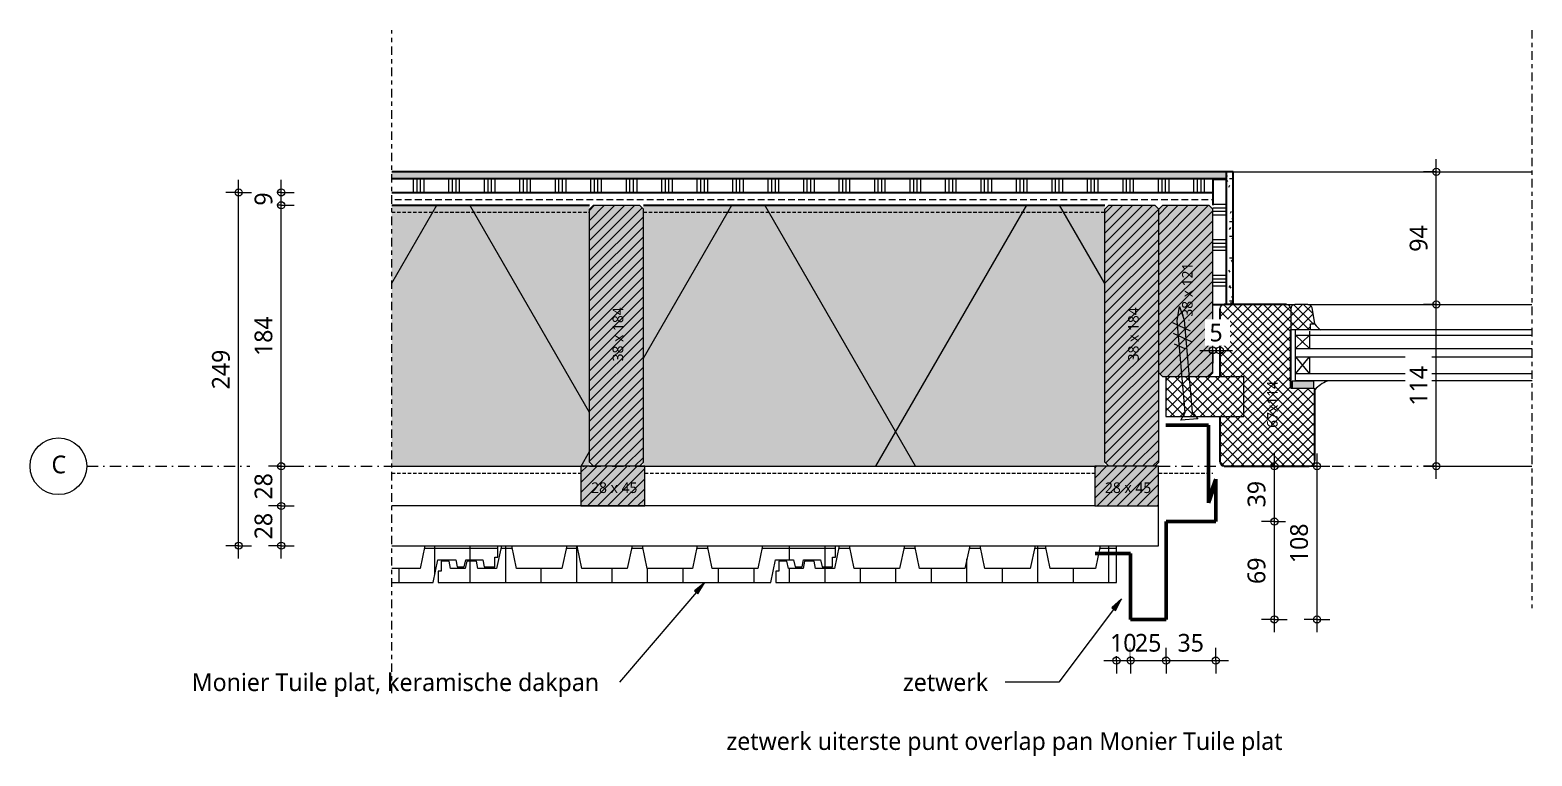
# Model space of a CAD drawing. Header units: millimetres. Extents: x 2927 to 18500, y -7154 to 6447.
# Drawn here: x 3915 to 4973, y -46 to 465 of the extents above; entities that cross this region are included whole.
import ezdxf

# ---------------------------------------------------------------- set-up
doc = ezdxf.new("R2010")
doc.units = ezdxf.units.MM
for name, pattern in [('MV_center', [15, 6, -3, 3, -3]), ('MV_hidden', [3.75, 2.5, -1.25]), ('MV_stramien', [16, 8, -4, 0, -4])]:
    doc.linetypes.add(name, pattern=pattern)
for name, color, linetype, lineweight in [('A-ANNO-DIMS', 211, 'Continuous', 13), ('A-ANNO-DIMS-5', 211, 'Continuous', 13), ('A-ANNO-NOTE', 131, 'Continuous', 18), ('A-DETL', 90, 'Continuous', 13), ('A-DETL-GENF', 92, 'Continuous', 18), ('A-DETL-MEDM', 33, 'Continuous', 18), ('G-ANNO-TEXT', 231, 'Continuous', 13)]:
    doc.layers.add(name, color=color, linetype=linetype, lineweight=lineweight)
doc.styles.add('Segoe UI', font='segoeui.ttf', dxfattribs={"height": 7.5})
doc.styles.add('Segoe UI_3', font='segoeui.ttf', dxfattribs={"height": 12.5})
doc.dimstyles.new('2_5_mm_controle', dxfattribs={"dimscale": 304.8, "dimtxt": 13.092049, "dimasz": 0.016404, "dimexe": 0.029528, "dimexo": 0.0625, "dimgap": 0.008202, "dimtad": 1, "dimdec": 0, "dimzin": 0, "dimdsep": 46, "dimtxsty": 'Segoe UI_3', "dimblk1": 'DOTBLANK', "dimblk2": 'DOTBLANK', "dimsah": 1, "dimcen": 0.09, "dimdle": 0.029528, "dimazin": 0, "dimtfac": 1, "dimtdec": 4, "dimtix": 1, "dimtmove": 0, "dimatfit": 3, "dimfxl": 0.029528, "dimfxlon": 1, "dimtvp": 1, "dimtfill": 1, "dimtolj": 1, "dimtzin": 0, "dimarcsym": 2})
doc.dimstyles.new('2_5_mm_zonder_komma', dxfattribs={"dimscale": 304.8, "dimtxt": 13.092049, "dimasz": 0.016404, "dimexe": 0.029528, "dimexo": 0.0625, "dimgap": 0.008202, "dimtad": 1, "dimdec": 0, "dimdsep": 46, "dimtxsty": 'Segoe UI_3', "dimblk1": 'DOTBLANK', "dimblk2": 'DOTBLANK', "dimsah": 1, "dimcen": 0.09, "dimdle": 0.029528, "dimazin": 0, "dimtfac": 1, "dimtdec": 4, "dimtix": 1, "dimtmove": 0, "dimatfit": 3, "dimfxl": 0.029528, "dimfxlon": 1, "dimtvp": 1, "dimtfill": 1, "dimtolj": 1, "dimtzin": 0, "dimarcsym": 2})
pattern_1 = [(0, (0, 0), (20.32, 5.08), [1.676, -13.564, 1.676, -13.564, -81.28]), (0, (0, 0), (20.32, 5.08), [-30.48, 1.676, -28.804, 1.676, -13.564, -35.56]), (0, (0, 0), (20.32, 5.08), [-76.2, 1.676, -8.484, 1.676, -23.724]), (120, (7.62, 2.54), (-14.559409, 15.057636), [1.676, -13.564, 1.676, -13.564, -81.28]), (120, (7.62, 2.54), (-14.559409, 15.057636), [-30.48, 1.676, -28.804, 1.676, -13.564, -35.56]), (120, (7.62, 2.54), (-14.559409, 15.057636), [-76.2, 1.676, -8.484, 1.676, -23.724]), (240, (10.16, 12.7), (-5.760591, -20.137636), [1.676, -13.564, 1.676, -13.564, -81.28]), (240, (10.16, 12.7), (-5.760591, -20.137636), [-30.48, 1.676, -28.804, 1.676, -13.564, -35.56]), (240, (10.16, 12.7), (-5.760591, -20.137636), [-76.2, 1.676, -8.484, 1.676, -23.724])]
pattern_2 = [(0, (0, 0), (0, 25), []), (90, (0, 0), (-25, 1e-15), [])]
pattern_3 = [(45, (0, 0), (-3.535534, 3.535534), []), (135, (0, 0), (-3.535534, -3.535534), [])]

# ---------------------------------------------------------------- blocks, each defined once
blk = doc.blocks.new('42 isolatie - Type 1-3769608-Details Domera')
at = {"layer": 'A-DETL-GENF'}
h = blk.add_hatch(color=256, dxfattribs=at)
h.paths.add_polyline_path([(573.2, 0.8), (580.3, 0.8), (580.3, 184.8), (255.1, 184.8), (255.1, 0.8), (560.2, 0.8)])
h.paths.add_polyline_path([(217.1, 0.8), (217.1, 184.8), (77.8, 184.8), (77.8, 0.8), (211.1, 0.8)])
at = {"layer": 'A-DETL-GENF', "lineweight": 13}
h = blk.add_hatch(dxfattribs=at)
h.set_pattern_fill('FP_24', color=256, style=0, pattern_type=2)
h.set_pattern_definition([(60, (-2126.39, 181.76), (-155.885, 90), []), (120, (-2126.39, 181.76), (-155.885, -90), [])])
h.paths.add_polyline_path([(573.2, 0.8), (580.3, 0.8), (580.3, 184.8), (255.1, 184.8), (255.1, 0.8), (560.2, 0.8)])
h.paths.add_polyline_path([(217.1, 0.8), (217.1, 184.8), (77.8, 184.8), (77.8, 0.8), (211.1, 0.8)])
at = {"layer": 'A-DETL-GENF'}
for p, q in [((217.1, 184.8), (77.8, 184.8)), ((580.3, 184.8), (255.1, 184.8)), ((77.8, 0.8), (211.1, 0.8)), ((77.8, 0.8), (211.1, 0.8)), ((256.1, 0.8), (573.2, 0.8)), ((256.1, 0.8), (573.2, 0.8))]:
    blk.add_line(p, q, dxfattribs=at)
blk = doc.blocks.new('00 hout_rechthoekig_sls - SLS 38x184-V155-Details Domera')
at = {"layer": 'A-DETL-GENF'}
blk.add_hatch(color=256, dxfattribs=at).paths.add_polyline_path([(0, 2.8), (2.8, 0), (181.2, 0), (184, 2.8), (184, 35.2), (181.2, 38), (2.8, 38), (0, 35.2)])
at = {"layer": 'A-DETL-MEDM', "lineweight": 13}
h = blk.add_hatch(dxfattribs=at)
h.set_pattern_fill('FP_199', color=256, style=0, pattern_type=2)
h.set_pattern_definition([(315, (-157.794, 4346.953), (3.535534, 3.535534), [])])
h.paths.add_polyline_path([(0, 2.8), (2.8, 0), (181.2, 0), (184, 2.8), (184, 35.2), (181.2, 38), (2.8, 38), (0, 35.2)])
at = {"layer": 'A-DETL-MEDM'}
for p, q in [((0, 35.2), (2.8, 38)), ((0, 35.2), (2.8, 38)), ((2.8, 38), (181.2, 38)), ((181.2, 38), (184, 35.2)), ((181.2, 38), (184, 35.2)), ((184, 35.2), (184, 2.8)), ((2.8, 0), (0, 2.8)), ((2.8, 0), (0, 2.8)), ((2.8, 0), (181.2, 0)), ((184, 2.8), (181.2, 0)), ((181.2, 0), (184, 2.8))]:
    blk.add_line(p, q, dxfattribs=at)
blk = doc.blocks.new('00 hout_rechthoekig_sls - SLS 38x121-V156-Details Domera')
at = {"layer": 'A-DETL-GENF'}
blk.add_hatch(color=256, dxfattribs=at).paths.add_polyline_path([(0, 35.2), (0, 2.8), (2.8, 0), (118.2, 0), (121, 2.8), (121, 35.2), (118.2, 38), (2.8, 38)])
at = {"layer": 'A-DETL-MEDM', "lineweight": 13}
h = blk.add_hatch(dxfattribs=at)
h.set_pattern_fill('FP_200', color=256, style=0, pattern_type=2)
h.set_pattern_definition([(315, (-220.794, 4748.203), (3.535534, 3.535534), [])])
h.paths.add_polyline_path([(0, 35.2), (0, 2.8), (2.8, 0), (118.2, 0), (121, 2.8), (121, 35.2), (118.2, 38), (2.8, 38)])
at = {"layer": 'A-DETL-MEDM'}
for p, q in [((0, 35.2), (2.8, 38)), ((0, 35.2), (2.8, 38)), ((0, 33), (0, 35.2)), ((118.2, 38), (121, 35.2)), ((118.2, 38), (121, 35.2)), ((121, 35.2), (121, 2.8)), ((2.8, 0), (0, 2.8)), ((2.8, 0), (0, 2.8)), ((2.8, 0), (118.2, 0)), ((121, 2.8), (118.2, 0)), ((118.2, 0), (121, 2.8))]:
    blk.add_line(p, q, dxfattribs=at)
blk = doc.blocks.new('00 hout_rechthoekig_sls - Vuren Gewolmaniseerd 28x45-V157-Details Domera')
at = {"layer": 'A-DETL-GENF', "lineweight": 13}
blk.add_hatch(color=256, dxfattribs=at).paths.add_polyline_path([(45, 0), (45, 28), (0, 28), (0, 0)])
at = {"layer": 'A-DETL-MEDM', "lineweight": 13}
h = blk.add_hatch(dxfattribs=at)
h.set_pattern_fill('FP_201', color=256, style=0, pattern_type=2)
h.set_pattern_definition([(45, (-4302.953, -129.794), (-3.535534, 3.535534), [])])
h.paths.add_polyline_path([(45, 0), (45, 28), (0, 28), (0, 0)])
at = {"layer": 'A-DETL-MEDM'}
for p, q in [((45, 28), (0, 28)), ((0, 28), (0, 0)), ((45, 28), (0, 28)), ((45, 0), (45, 28)), ((45, 0), (45, 28)), ((45, 0), (45, 28)), ((0, 0), (45, 0))]:
    blk.add_line(p, q, dxfattribs=at)
blk = doc.blocks.new('NLRS_00_DI_maskeer - Type 1-4234599-Details Domera')
at = {"layer": 'A-DETL-GENF', "linetype": 'MV_center'}
blk.add_line((-100, 0), (367.5, 0), dxfattribs=at)
blk = doc.blocks.new('00 hout_rechthoekig_sls - SLS 38x184-V158-Details Domera')
at = {"layer": 'A-DETL-GENF'}
blk.add_hatch(color=256, dxfattribs=at).paths.add_polyline_path([(0, 35.2), (0, 2.8), (2.8, 0), (181.2, 0), (184, 2.8), (184, 35.2), (181.2, 38), (2.8, 38)])
at = {"layer": 'A-DETL-MEDM', "lineweight": 13}
h = blk.add_hatch(dxfattribs=at)
h.set_pattern_fill('FP_202', color=256, style=0, pattern_type=2)
h.set_pattern_definition([(315, (-157.794, 4710.203), (3.535534, 3.535534), [])])
h.paths.add_polyline_path([(0, 35.2), (0, 2.8), (2.8, 0), (181.2, 0), (184, 2.8), (184, 35.2), (181.2, 38), (2.8, 38)])
at = {"layer": 'A-DETL-MEDM'}
for p, q in [((0, 35.2), (2.8, 38)), ((0, 35.2), (2.8, 38)), ((2.8, 38), (181.2, 38)), ((181.2, 38), (184, 35.2)), ((181.2, 38), (184, 35.2)), ((184, 35.2), (184, 2.8)), ((2.8, 0), (0, 2.8)), ((2.8, 0), (0, 2.8)), ((2.8, 0), (181.2, 0)), ((184, 2.8), (181.2, 0)), ((181.2, 0), (184, 2.8))]:
    blk.add_line(p, q, dxfattribs=at)
blk = doc.blocks.new('00 hout_rechthoekig_sls - Vuren Gewolmaniseerd 28x45-V159-Details Domera')
at = {"layer": 'A-DETL-GENF', "lineweight": 13}
blk.add_hatch(color=256, dxfattribs=at).paths.add_polyline_path([(45, 0), (45, 28), (0, 28), (0, 0)])
at = {"layer": 'A-DETL-MEDM', "lineweight": 13}
h = blk.add_hatch(dxfattribs=at)
h.set_pattern_fill('FP_203', color=256, style=0, pattern_type=2)
h.set_pattern_definition([(45, (-4665.083, -129.794), (-3.535534, 3.535534), [])])
h.paths.add_polyline_path([(45, 0), (45, 28), (0, 28), (0, 0)])
at = {"layer": 'A-DETL-MEDM'}
for p, q in [((45, 28), (0, 28)), ((0, 28), (0, 0)), ((45, 28), (0, 28)), ((45, 0), (45, 28)), ((45, 0), (45, 28)), ((45, 0), (45, 28)), ((0, 0), (45, 0))]:
    blk.add_line(p, q, dxfattribs=at)
blk = doc.blocks.new('31 dubbel_glas1 - Type 1-V160-Details Domera')
at = {"layer": 'A-DETL-GENF', "lineweight": 13}
for p, q in [((0, 0), (0, 36.2)), ((0, 32.2), (166.8, 32.2)), ((0, 23), (10, 32.2)), ((0, 32.2), (10, 23)), ((10, 35), (10, 23)), ((10.8, 36.2), (166.8, 36.2)), ((0, 23), (166.8, 23)), ((0, 17), (166.8, 17)), ((0, 5), (10, 17)), ((0, 17), (10, 5)), ((10, 17), (10, 5)), ((166.8, 5), (0, 5)), ((166.8, 0), (0, 0))]:
    blk.add_line(p, q, dxfattribs=at)
blk = doc.blocks.new('NLRS_00_DI_maskeer - Type 1-4234598-Details Domera')
at = {"layer": 'A-DETL-GENF', "linetype": 'MV_center'}
blk.add_line((307.5, 0), (-100, 0), dxfattribs=at)
blk = doc.blocks.new('28 schroef - 5_0x80-4440999-Details Domera')
at = {"layer": 'A-DETL-GENF', "lineweight": 13}
h = blk.add_hatch(dxfattribs=at)
h.set_pattern_fill('FP_87', color=256, style=0, pattern_type=2)
h.set_pattern_definition([(240, (0, 0), (-11.2583, 6.5), [])])
h.paths.add_polyline_path([(50, -6), (70, -6), (70, 6), (50, 6), (50, -2.4)])
h = blk.add_hatch(dxfattribs=at)
h.set_pattern_fill('FP_88', color=256, style=0, pattern_type=2)
h.set_pattern_definition([(240, (7.5, 0), (-11.2583, 6.5), [])])
h.paths.add_polyline_path([(50, -6), (70, -6), (70, 6), (50, 6), (50, -2.4)])
for p, q in [((0, -6), (0, 6)), ((0, 6), (5, 2.5)), ((5, 2.5), (70, 2.5)), ((70, 2.5), (80, 0)), ((80, 0), (70, -2.5)), ((5, -2.5), (0, -6)), ((70, -2.5), (5, -2.5))]:
    blk.add_line(p, q, dxfattribs=at)
blk = doc.blocks.new('DIMBLOCK195-Details Domera')
at = {"layer": 'A-ANNO-DIMS-5'}
for p, q in [((4905.8, 271.8), (4896.8, 271.8)), ((4905.8, 148.8), (4905.8, 271.8)), ((4905.8, 271.8), (4914.8, 271.8)), ((4905.8, 157.8), (4896.8, 157.8)), ((4905.8, 157.8), (4914.8, 157.8))]:
    blk.add_line(p, q, dxfattribs=at)
for centre in [(4905.8, 271.8), (4905.8, 157.8)]:
    blk.add_circle(centre, 2.5, dxfattribs=at)
at = {"layer": 'A-ANNO-DIMS-5', "color": 0, "insert": (4887, 200.5), "char_height": 12.5, "width": 34.277, "attachment_point": 1, "rotation": 90, "line_spacing_factor": 1.142579, "style": 'Segoe UI_3', "bg_fill": 3, "box_fill_scale": 1.25, "bg_fill_color": 9, "bg_fill_true_color": 13158600, "bg_fill_transparency": 0}
blk.add_mtext('114', dxfattribs=at)
blk = doc.blocks.new('_DotBlank')
at = {"color": 0, "linetype": 'ByBlock', "lineweight": -2}
blk.add_line((-0.5, 0), (-1, 0), dxfattribs=at)
blk.add_circle((0, 0), 0.5, dxfattribs=at)
blk = doc.blocks.new('DIMBLOCK196-Details Domera')
at = {"layer": 'A-ANNO-DIMS-5'}
for p, q in [((4905.8, 271.8), (4905.8, 374.3)), ((4905.8, 365.3), (4896.8, 365.3)), ((4905.8, 365.3), (4914.8, 365.3)), ((4905.8, 271.8), (4896.8, 271.8)), ((4905.8, 271.8), (4914.8, 271.8))]:
    blk.add_line(p, q, dxfattribs=at)
for centre in [(4905.8, 365.3), (4905.8, 271.8)]:
    blk.add_circle(centre, 2.5, dxfattribs=at)
at = {"layer": 'A-ANNO-DIMS-5', "color": 0, "insert": (4887, 309), "char_height": 12.5, "width": 22.852, "attachment_point": 1, "rotation": 90, "line_spacing_factor": 1.142579, "style": 'Segoe UI_3', "bg_fill": 3, "box_fill_scale": 1.25, "bg_fill_color": 9, "bg_fill_true_color": 13158600, "bg_fill_transparency": 0}
blk.add_mtext('94', dxfattribs=at)
blk = doc.blocks.new('DIMBLOCK225-Details Domera')
at = {"layer": 'A-ANNO-DIMS-5'}
for p, q in [((4748.2, 239.5), (4748.2, 248.5)), ((4753.2, 239.5), (4753.2, 248.5)), ((4739.2, 239.5), (4762.2, 239.5)), ((4748.2, 239.5), (4748.2, 230.5)), ((4753.2, 239.5), (4753.2, 230.5))]:
    blk.add_line(p, q, dxfattribs=at)
for centre in [(4748.2, 239.5), (4753.2, 239.5)]:
    blk.add_circle(centre, 2.5, dxfattribs=at)
at = {"layer": 'A-ANNO-DIMS-5', "color": 0, "insert": (4745.9, 258.3), "char_height": 12.5, "width": 11.426, "attachment_point": 1, "line_spacing_factor": 1.142579, "style": 'Segoe UI_3', "bg_fill": 3, "box_fill_scale": 1.25, "bg_fill_color": 9, "bg_fill_true_color": 13158600, "bg_fill_transparency": 0}
blk.add_mtext('5', dxfattribs=at)
blk = doc.blocks.new('DIMBLOCK239-Details Domera')
at = {"layer": 'A-ANNO-DIMS-5'}
for p, q in [((4091.8, 129.8), (4082.8, 129.8)), ((4091.8, 92.8), (4091.8, 129.8)), ((4091.8, 129.8), (4100.8, 129.8)), ((4091.8, 101.8), (4082.8, 101.8)), ((4091.8, 101.8), (4100.8, 101.8))]:
    blk.add_line(p, q, dxfattribs=at)
for centre in [(4091.8, 129.8), (4091.8, 101.8)]:
    blk.add_circle(centre, 2.5, dxfattribs=at)
at = {"layer": 'A-ANNO-DIMS-5', "color": 0, "insert": (4073, 106.3), "char_height": 12.5, "width": 22.852, "attachment_point": 1, "rotation": 90, "line_spacing_factor": 1.142579, "style": 'Segoe UI_3', "bg_fill": 3, "box_fill_scale": 1.25, "bg_fill_color": 9, "bg_fill_true_color": 13158600, "bg_fill_transparency": 0}
blk.add_mtext('28', dxfattribs=at)
blk = doc.blocks.new('DIMBLOCK240-Details Domera')
at = {"layer": 'A-ANNO-DIMS-5'}
for p, q in [((4091.8, 157.8), (4082.8, 157.8)), ((4091.8, 129.8), (4091.8, 157.8)), ((4091.8, 157.8), (4100.8, 157.8)), ((4091.8, 129.8), (4082.8, 129.8)), ((4091.8, 129.8), (4100.8, 129.8))]:
    blk.add_line(p, q, dxfattribs=at)
for centre in [(4091.8, 157.8), (4091.8, 129.8)]:
    blk.add_circle(centre, 2.5, dxfattribs=at)
at = {"layer": 'A-ANNO-DIMS-5', "color": 0, "insert": (4073, 134.3), "char_height": 12.5, "width": 22.852, "attachment_point": 1, "rotation": 90, "line_spacing_factor": 1.142579, "style": 'Segoe UI_3', "bg_fill": 3, "box_fill_scale": 1.25, "bg_fill_color": 9, "bg_fill_true_color": 13158600, "bg_fill_transparency": 0}
blk.add_mtext('28', dxfattribs=at)
blk = doc.blocks.new('DIMBLOCK241-Details Domera')
at = {"layer": 'A-ANNO-DIMS-5'}
for p, q in [((4091.8, 341.8), (4082.8, 341.8)), ((4091.8, 157.8), (4091.8, 341.8)), ((4091.8, 341.8), (4100.8, 341.8)), ((4091.8, 157.8), (4082.8, 157.8)), ((4091.8, 157.8), (4100.8, 157.8))]:
    blk.add_line(p, q, dxfattribs=at)
for centre in [(4091.8, 341.8), (4091.8, 157.8)]:
    blk.add_circle(centre, 2.5, dxfattribs=at)
at = {"layer": 'A-ANNO-DIMS-5', "color": 0, "insert": (4073, 235.5), "char_height": 12.5, "width": 34.277, "attachment_point": 1, "rotation": 90, "line_spacing_factor": 1.142579, "style": 'Segoe UI_3', "bg_fill": 3, "box_fill_scale": 1.25, "bg_fill_color": 9, "bg_fill_true_color": 13158600, "bg_fill_transparency": 0}
blk.add_mtext('184', dxfattribs=at)
blk = doc.blocks.new('DIMBLOCK242-Details Domera')
at = {"layer": 'A-ANNO-DIMS-5'}
for p, q in [((4091.8, 350.8), (4082.8, 350.8)), ((4091.8, 341.8), (4091.8, 359.8)), ((4091.8, 350.8), (4100.8, 350.8)), ((4091.8, 341.8), (4082.8, 341.8)), ((4091.8, 341.8), (4100.8, 341.8))]:
    blk.add_line(p, q, dxfattribs=at)
for centre in [(4091.8, 350.8), (4091.8, 341.8)]:
    blk.add_circle(centre, 2.5, dxfattribs=at)
at = {"layer": 'A-ANNO-DIMS-5', "color": 0, "insert": (4073, 341.5), "char_height": 12.5, "width": 11.426, "attachment_point": 1, "rotation": 90, "line_spacing_factor": 1.142579, "style": 'Segoe UI_3', "bg_fill": 3, "box_fill_scale": 1.25, "bg_fill_color": 9, "bg_fill_true_color": 13158600, "bg_fill_transparency": 0}
blk.add_mtext('9', dxfattribs=at)
blk = doc.blocks.new('DIMBLOCK243-Details Domera')
at = {"layer": 'A-ANNO-DIMS-5'}
for p, q in [((4061.8, 350.8), (4052.8, 350.8)), ((4061.8, 92.8), (4061.8, 359.8)), ((4061.8, 350.8), (4070.8, 350.8)), ((4061.8, 101.8), (4052.8, 101.8)), ((4061.8, 101.8), (4070.8, 101.8))]:
    blk.add_line(p, q, dxfattribs=at)
for centre in [(4061.8, 350.8), (4061.8, 101.8)]:
    blk.add_circle(centre, 2.5, dxfattribs=at)
at = {"layer": 'A-ANNO-DIMS-5', "color": 0, "insert": (4043, 212), "char_height": 12.5, "width": 34.277, "attachment_point": 1, "rotation": 90, "line_spacing_factor": 1.142579, "style": 'Segoe UI_3', "bg_fill": 3, "box_fill_scale": 1.25, "bg_fill_color": 9, "bg_fill_true_color": 13158600, "bg_fill_transparency": 0}
blk.add_mtext('249', dxfattribs=at)
blk = doc.blocks.new('DIMBLOCK250-Details Domera')
at = {"layer": 'A-ANNO-DIMS-5'}
for p, q in [((4680.4, 20.8), (4680.4, 29.8)), ((4690.4, 20.8), (4690.4, 29.8)), ((4671.4, 20.8), (4690.4, 20.8)), ((4680.4, 20.8), (4680.4, 11.8)), ((4690.4, 20.8), (4690.4, 11.8))]:
    blk.add_line(p, q, dxfattribs=at)
for centre in [(4680.4, 20.8), (4690.4, 20.8)]:
    blk.add_circle(centre, 2.5, dxfattribs=at)
at = {"layer": 'A-ANNO-DIMS-5', "color": 0, "insert": (4675.9, 39.6), "char_height": 12.5, "width": 22.852, "attachment_point": 1, "line_spacing_factor": 1.142579, "style": 'Segoe UI_3', "bg_fill": 3, "box_fill_scale": 1.25, "bg_fill_color": 9, "bg_fill_true_color": 13158600, "bg_fill_transparency": 0}
blk.add_mtext('10', dxfattribs=at)
blk = doc.blocks.new('DIMBLOCK251-Details Domera')
at = {"layer": 'A-ANNO-DIMS-5'}
for p, q in [((4690.4, 20.8), (4690.4, 29.8)), ((4715.4, 20.8), (4715.4, 29.8)), ((4690.4, 20.8), (4715.4, 20.8)), ((4690.4, 20.8), (4690.4, 11.8)), ((4715.4, 20.8), (4715.4, 11.8))]:
    blk.add_line(p, q, dxfattribs=at)
for centre in [(4690.4, 20.8), (4715.4, 20.8)]:
    blk.add_circle(centre, 2.5, dxfattribs=at)
at = {"layer": 'A-ANNO-DIMS-5', "color": 0, "insert": (4693.4, 39.6), "char_height": 12.5, "width": 22.852, "attachment_point": 1, "line_spacing_factor": 1.142579, "style": 'Segoe UI_3', "bg_fill": 3, "box_fill_scale": 1.25, "bg_fill_color": 9, "bg_fill_true_color": 13158600, "bg_fill_transparency": 0}
blk.add_mtext('25', dxfattribs=at)
blk = doc.blocks.new('DIMBLOCK252-Details Domera')
at = {"layer": 'A-ANNO-DIMS-5'}
for p, q in [((4715.4, 20.8), (4715.4, 29.8)), ((4750.4, 20.8), (4750.4, 29.8)), ((4715.4, 20.8), (4759.4, 20.8)), ((4715.4, 20.8), (4715.4, 11.8)), ((4750.4, 20.8), (4750.4, 11.8))]:
    blk.add_line(p, q, dxfattribs=at)
for centre in [(4715.4, 20.8), (4750.4, 20.8)]:
    blk.add_circle(centre, 2.5, dxfattribs=at)
at = {"layer": 'A-ANNO-DIMS-5', "color": 0, "insert": (4723.4, 39.6), "char_height": 12.5, "width": 22.852, "attachment_point": 1, "line_spacing_factor": 1.142579, "style": 'Segoe UI_3', "bg_fill": 3, "box_fill_scale": 1.25, "bg_fill_color": 9, "bg_fill_true_color": 13158600, "bg_fill_transparency": 0}
blk.add_mtext('35', dxfattribs=at)
blk = doc.blocks.new('DIMBLOCK253-Details Domera')
at = {"layer": 'A-ANNO-DIMS-5'}
for p, q in [((4791.7, 118.8), (4782.7, 118.8)), ((4791.7, 40.8), (4791.7, 118.8)), ((4791.7, 118.8), (4800.7, 118.8)), ((4791.7, 49.8), (4782.7, 49.8)), ((4791.7, 49.8), (4800.7, 49.8))]:
    blk.add_line(p, q, dxfattribs=at)
for centre in [(4791.7, 118.8), (4791.7, 49.8)]:
    blk.add_circle(centre, 2.5, dxfattribs=at)
at = {"layer": 'A-ANNO-DIMS-5', "color": 0, "insert": (4772.8, 74.8), "char_height": 12.5, "width": 22.852, "attachment_point": 1, "rotation": 90, "line_spacing_factor": 1.142579, "style": 'Segoe UI_3', "bg_fill": 3, "box_fill_scale": 1.25, "bg_fill_color": 9, "bg_fill_true_color": 13158600, "bg_fill_transparency": 0}
blk.add_mtext('69', dxfattribs=at)
blk = doc.blocks.new('DIMBLOCK254-Details Domera')
at = {"layer": 'A-ANNO-DIMS-5'}
for p, q in [((4791.7, 118.8), (4791.7, 166.8)), ((4791.7, 157.8), (4782.7, 157.8)), ((4791.7, 157.8), (4800.7, 157.8)), ((4791.7, 118.8), (4782.7, 118.8)), ((4791.7, 118.8), (4800.7, 118.8))]:
    blk.add_line(p, q, dxfattribs=at)
for centre in [(4791.7, 157.8), (4791.7, 118.8)]:
    blk.add_circle(centre, 2.5, dxfattribs=at)
at = {"layer": 'A-ANNO-DIMS-5', "color": 0, "insert": (4772.8, 128.8), "char_height": 12.5, "width": 22.852, "attachment_point": 1, "rotation": 90, "line_spacing_factor": 1.142579, "style": 'Segoe UI_3', "bg_fill": 3, "box_fill_scale": 1.25, "bg_fill_color": 9, "bg_fill_true_color": 13158600, "bg_fill_transparency": 0}
blk.add_mtext('39', dxfattribs=at)
blk = doc.blocks.new('DIMBLOCK255-Details Domera')
at = {"layer": 'A-ANNO-DIMS-5'}
for p, q in [((4821.7, 166.8), (4821.7, 40.8)), ((4821.7, 157.8), (4812.7, 157.8)), ((4821.7, 157.8), (4830.7, 157.8)), ((4821.7, 49.8), (4812.7, 49.8)), ((4821.7, 49.8), (4830.7, 49.8))]:
    blk.add_line(p, q, dxfattribs=at)
for centre in [(4821.7, 157.8), (4821.7, 49.8)]:
    blk.add_circle(centre, 2.5, dxfattribs=at)
at = {"layer": 'A-ANNO-DIMS-5', "color": 0, "insert": (4802.8, 89.5), "char_height": 12.5, "width": 34.277, "attachment_point": 1, "rotation": 90, "line_spacing_factor": 1.142579, "style": 'Segoe UI_3', "bg_fill": 3, "box_fill_scale": 1.25, "bg_fill_color": 9, "bg_fill_true_color": 13158600, "bg_fill_transparency": 0}
blk.add_mtext('108', dxfattribs=at)

msp = doc.modelspace()

# ---------------------------------------------------------------- hatches: boundary and pattern name
at = {"layer": 'A-DETL-GENF', "lineweight": 13}
h = msp.add_hatch(dxfattribs=at)
h.set_pattern_fill('FP_5', color=253, style=0, pattern_type=2)
h.set_pattern_definition(pattern_1)
h.paths.add_polyline_path([(4748.2, 360.3), (4757.7, 360.3), (4757.7, 365.3), (4169.7, 365.3), (4169.7, 360.3), (4652.1, 360.3)])
h = msp.add_hatch(dxfattribs=at)
h.set_pattern_fill('FP_6', color=253, style=0, pattern_type=2)
h.set_pattern_definition([(90, (10, 0), (-25, 1e-15), []), (90, (12.5, 0), (-25, 1e-15), []), (90, (15, 0), (-25, 1e-15), []), (90, (17.5, 0), (-25, 1e-15), [])])
h.paths.add_polyline_path([(4748.2, 350.8), (4748.2, 360.3), (4169.7, 360.3), (4169.7, 350.8), (4652.1, 350.8)])
h = msp.add_hatch(dxfattribs=at)
h.set_pattern_fill('FP_144', color=253, style=0, pattern_type=2)
h.set_pattern_definition([(0, (0, 10), (0, 25), []), (0, (0, 12.5), (0, 25), []), (0, (0, 15), (0, 25), []), (0, (0, 17.5), (0, 25), [])])
h.paths.add_polyline_path([(4753.6, 271.8), (4757.7, 271.8), (4757.7, 360.3), (4748.2, 360.3), (4748.2, 271.8), (4753.3, 271.8)])
h = msp.add_hatch(dxfattribs=at)
h.set_pattern_fill('FP_5', color=253, style=0, pattern_type=2)
h.set_pattern_definition(pattern_1)
h.paths.add_polyline_path([(4762.7, 271.8), (4762.7, 365.3), (4757.7, 365.3), (4757.7, 271.8)])
h = msp.add_hatch(dxfattribs=at)
h.set_pattern_fill('FP_4', color=250, style=0, pattern_type=2)
h.set_pattern_definition([(0, (0, 0), (0, 9.476), []), (0, (0, 4.738), (0, 9.476), [4.738, -2.369])])
h.paths.add_polyline_path([(4710.2, 341.8), (4748.2, 341.8), (4748.2, 350.8), (4169.7, 350.8), (4169.7, 341.8), (4707.4, 341.8)])
h = msp.add_hatch(dxfattribs=at)
h.set_pattern_fill('FP_12', color=250, style=0, pattern_type=2)
h.set_pattern_definition(pattern_3)
h.paths.add_polyline_path([(4816.2, 157.8), (4817.2, 157.9), (4818.2, 158.3), (4819, 159), (4819.7, 159.8), (4820.1, 160.8), (4820.2, 161.8), (4820.2, 212.1), (4820.1, 212.3), (4819.9, 212.5), (4819.7, 212.7), (4819.3, 212.8), (4803.2, 212.8), (4803.2, 268.8), (4803.1, 269.6), (4802.8, 270.3), (4802.3, 270.9), (4801.7, 271.4), (4801, 271.7), (4800.2, 271.8), (4756.2, 271.8), (4755.4, 271.7), (4754.7, 271.4), (4754.1, 270.9), (4753.6, 270.3), (4753.3, 269.6), (4753.2, 268.8), (4753.2, 220.8), (4770.2, 220.8), (4770.2, 192.8), (4753.2, 192.8), (4753.2, 160.8), (4753.3, 160), (4753.6, 159.3), (4754.1, 158.7), (4754.7, 158.2), (4755.4, 157.9), (4756.2, 157.8)])
h = msp.add_hatch(dxfattribs=at)
h.set_pattern_fill('FP_12', color=250, style=0, pattern_type=2)
h.set_pattern_definition(pattern_3)
h.paths.add_polyline_path([(4817.2, 254.1), (4817.2, 258.1), (4820.2, 258.1), (4818.2, 269.6), (4817.9, 270.2), (4817.6, 270.7), (4817.1, 271.2), (4816.5, 271.5), (4815.9, 271.7), (4815.3, 271.8), (4806.2, 271.8), (4805.4, 271.7), (4804.7, 271.4), (4804.1, 270.9), (4803.6, 270.3), (4803.3, 269.6), (4803.2, 268.8), (4803.2, 254.1)])
h = msp.add_hatch(dxfattribs=at)
h.set_pattern_fill('FP_12', color=250, style=0, pattern_type=2)
h.set_pattern_definition(pattern_3)
h.paths.add_polyline_path([(4770.2, 192.8), (4770.2, 220.8), (4715.2, 220.8), (4715.2, 192.8)])
at = {"layer": 'A-DETL-GENF'}
msp.add_hatch(color=7, dxfattribs=at).paths.add_polyline_path([(4804.3, 212.8), (4819.4, 212.8), (4819.4, 217.8), (4804.3, 217.8)])
at = {"layer": 'A-DETL-GENF', "lineweight": 13}
h = msp.add_hatch(dxfattribs=at)
h.set_pattern_fill('FP_2', color=253, style=0, pattern_type=2)
h.set_pattern_definition(pattern_2)
h.paths.add_polyline_path([(4169.7, 75.8), (4198.8, 75.8), (4202.2, 91.8), (4214.8, 91.8), (4215.9, 86.8), (4220.8, 86.8), (4221.8, 91.8), (4233.8, 91.8), (4234.9, 86.8), (4242.4, 86.8), (4242.4, 93.8), (4244.4, 93.8), (4244.4, 101.8), (4193, 101.8), (4189.6, 85.8), (4169.7, 85.8), (4169.7, 78.7)])
h = msp.add_hatch(dxfattribs=at)
h.set_pattern_fill('FP_2', color=253, style=0, pattern_type=2)
h.set_pattern_definition(pattern_2)
h.paths.add_polyline_path([(4436.8, 75.8), (4440.2, 91.8), (4452.8, 91.8), (4453.9, 86.8), (4458.8, 86.8), (4459.8, 91.8), (4471.8, 91.8), (4472.9, 86.8), (4480.4, 86.8), (4480.4, 93.8), (4482.4, 93.8), (4482.4, 101.8), (4431, 101.8), (4427.6, 85.8), (4395.6, 85.8), (4392.3, 101.8), (4385, 101.8), (4381.6, 85.8), (4349.6, 85.8), (4346.3, 101.8), (4339, 101.8), (4335.6, 85.8), (4303.6, 85.8), (4300.3, 101.8), (4293, 101.8), (4289.6, 85.8), (4257.6, 85.8), (4254.3, 101.8), (4247, 101.8), (4243.6, 85.8), (4230.3, 85.8), (4229.3, 90.8), (4222.6, 90.8), (4221.5, 85.8), (4211.2, 85.8), (4210.1, 90.8), (4204.4, 90.8), (4204.4, 83.8), (4202.4, 83.8), (4202.4, 75.8), (4376.8, 75.8)])
h = msp.add_hatch(dxfattribs=at)
h.set_pattern_fill('FP_2', color=253, style=0, pattern_type=2)
h.set_pattern_definition(pattern_2)
h.paths.add_polyline_path([(4680.4, 75.8), (4680.4, 101.8), (4669, 101.8), (4665.6, 85.8), (4633.6, 85.8), (4630.3, 101.8), (4623, 101.8), (4619.6, 85.8), (4587.6, 85.8), (4584.3, 101.8), (4577, 101.8), (4573.6, 85.8), (4541.6, 85.8), (4538.3, 101.8), (4531, 101.8), (4527.6, 85.8), (4495.6, 85.8), (4492.3, 101.8), (4485, 101.8), (4481.6, 85.8), (4468.3, 85.8), (4467.3, 90.8), (4460.6, 90.8), (4459.5, 85.8), (4449.2, 85.8), (4448.1, 90.8), (4442.4, 90.8), (4442.4, 83.8), (4440.4, 83.8), (4440.4, 75.8), (4652.1, 75.8)])
at = {"layer": 'G-ANNO-TEXT'}
for points in [[(4390.1, 75.7), (4383, 69.9), (4385.5, 67.8)], [(4683.9, 64.3), (4677.2, 58.1), (4679.8, 56.2)]]:
    msp.add_hatch(color=7, dxfattribs=at).paths.add_polyline_path(points)

# ---------------------------------------------------------------- linework, layer by layer
at = {"layer": 'A-DETL', "lineweight": 25}
for p, q in [((4757.7, 365.3), (4169.7, 365.3)), ((4748.2, 360.3), (4169.7, 360.3)), ((4757.7, 360.3), (4748.2, 360.3)), ((4748.2, 360.3), (4748.2, 341.8)), ((4757.7, 365.3), (4757.7, 271.8)), ((4762.7, 365.3), (4757.7, 365.3)), ((4762.7, 271.8), (4762.7, 365.3)), ((4169.7, 350.8), (4748.2, 350.8)), ((4169.7, 341.8), (4309, 341.8)), ((4347, 341.8), (4672.2, 341.8)), ((4748.2, 271.8), (4756.2, 271.8))]:
    msp.add_line(p, q, dxfattribs=at)
at = {"layer": 'A-DETL', "lineweight": 18}
for p, q in [((4762.7, 365.3), (4973.2, 365.3)), ((4800.2, 271.8), (4806.2, 271.8)), ((4803.2, 268.8), (4803.2, 254.1)), ((4815.3, 271.8), (4806.2, 271.8)), ((4815.3, 271.8), (4973.2, 271.8)), ((4820.2, 258.1), (4818.2, 269.6)), ((4803.2, 254.1), (4817.2, 254.1)), ((4817.2, 254.1), (4817.2, 258.1)), ((4817.2, 258.1), (4820.2, 258.1)), ((4715.2, 220.8), (4715.2, 192.8)), ((4770.2, 220.8), (4715.2, 220.8)), ((4770.2, 192.8), (4770.2, 220.8)), ((4819.4, 217.8), (4804.3, 217.8)), ((4804.3, 217.8), (4804.3, 212.8)), ((4804.3, 212.8), (4819.4, 212.8)), ((4819.4, 212.8), (4819.4, 217.8)), ((4715.2, 192.8), (4770.2, 192.8)), ((4908.8, 157.8), (4973.2, 157.8)), ((4665.1, 129.8), (4169.7, 129.8)), ((4710.1, 101.8), (4710.1, 129.8)), ((4169.7, 101.8), (4710.1, 101.8)), ((4193, 101.8), (4189.6, 85.8)), ((4247, 101.8), (4243.6, 85.8)), ((4244.4, 93.8), (4244.4, 101.8)), ((4257.6, 85.8), (4254.3, 101.8)), ((4293, 101.8), (4289.6, 85.8)), ((4303.6, 85.8), (4300.3, 101.8)), ((4339, 101.8), (4335.6, 85.8)), ((4349.6, 85.8), (4346.3, 101.8)), ((4385, 101.8), (4381.6, 85.8)), ((4395.6, 85.8), (4392.3, 101.8)), ((4431, 101.8), (4427.6, 85.8)), ((4485, 101.8), (4481.6, 85.8)), ((4482.4, 93.8), (4482.4, 101.8)), ((4495.6, 85.8), (4492.3, 101.8)), ((4531, 101.8), (4527.6, 85.8)), ((4541.6, 85.8), (4538.3, 101.8)), ((4577, 101.8), (4573.6, 85.8)), ((4587.6, 85.8), (4584.3, 101.8)), ((4623, 101.8), (4619.6, 85.8)), ((4633.6, 85.8), (4630.3, 101.8)), ((4669, 101.8), (4665.6, 85.8)), ((4680.4, 75.8), (4680.4, 101.8)), ((4189.6, 85.8), (4169.7, 85.8)), ((4198.8, 75.8), (4202.2, 91.8)), ((4202.2, 91.8), (4214.8, 91.8)), ((4210.1, 90.8), (4204.4, 90.8)), ((4204.4, 90.8), (4204.4, 83.8)), ((4211.2, 85.8), (4210.1, 90.8)), ((4221.5, 85.8), (4211.2, 85.8)), ((4214.8, 91.8), (4215.9, 86.8)), ((4215.9, 86.8), (4220.8, 86.8)), ((4220.8, 86.8), (4221.8, 91.8)), ((4222.6, 90.8), (4221.5, 85.8)), ((4221.8, 91.8), (4233.8, 91.8)), ((4229.3, 90.8), (4222.6, 90.8)), ((4230.3, 85.8), (4229.3, 90.8)), ((4243.6, 85.8), (4230.3, 85.8)), ((4233.8, 91.8), (4234.9, 86.8)), ((4234.9, 86.8), (4242.4, 86.8)), ((4242.4, 86.8), (4242.4, 93.8)), ((4242.4, 93.8), (4244.4, 93.8)), ((4289.6, 85.8), (4257.6, 85.8)), ((4335.6, 85.8), (4303.6, 85.8)), ((4381.6, 85.8), (4349.6, 85.8)), ((4427.6, 85.8), (4395.6, 85.8)), ((4436.8, 75.8), (4440.2, 91.8)), ((4440.2, 91.8), (4452.8, 91.8)), ((4448.1, 90.8), (4442.4, 90.8)), ((4442.4, 90.8), (4442.4, 83.8)), ((4449.2, 85.8), (4448.1, 90.8)), ((4459.5, 85.8), (4449.2, 85.8)), ((4452.8, 91.8), (4453.9, 86.8)), ((4453.9, 86.8), (4458.8, 86.8)), ((4458.8, 86.8), (4459.8, 91.8)), ((4460.6, 90.8), (4459.5, 85.8)), ((4459.8, 91.8), (4471.8, 91.8)), ((4467.3, 90.8), (4460.6, 90.8)), ((4468.3, 85.8), (4467.3, 90.8)), ((4481.6, 85.8), (4468.3, 85.8)), ((4471.8, 91.8), (4472.9, 86.8)), ((4472.9, 86.8), (4480.4, 86.8)), ((4480.4, 86.8), (4480.4, 93.8)), ((4480.4, 93.8), (4482.4, 93.8)), ((4527.6, 85.8), (4495.6, 85.8)), ((4573.6, 85.8), (4541.6, 85.8)), ((4619.6, 85.8), (4587.6, 85.8)), ((4665.6, 85.8), (4633.6, 85.8)), ((4169.7, 75.8), (4198.8, 75.8)), ((4204.4, 83.8), (4202.4, 83.8)), ((4202.4, 83.8), (4202.4, 75.8)), ((4202.4, 75.8), (4436.8, 75.8)), ((4442.4, 83.8), (4440.4, 83.8)), ((4440.4, 83.8), (4440.4, 75.8)), ((4440.4, 75.8), (4680.4, 75.8))]:
    msp.add_line(p, q, dxfattribs=at)
at = {"layer": 'A-DETL', "linetype": 'MV_hidden', "lineweight": 18}
for p, q in [((4169.7, 336.8), (4309, 336.8)), ((4347, 336.8), (4672.2, 336.8)), ((4169.7, 152.8), (4303, 152.8)), ((4348, 152.8), (4665.1, 152.8)), ((4710.1, 152.8), (4748.2, 152.8))]:
    msp.add_line(p, q, dxfattribs=at)
at = {"layer": 'A-DETL', "lineweight": 50}
for p, q in [((4715.2, 186.8), (4745.2, 186.8)), ((4745.2, 186.8), (4745.2, 132)), ((4746.2, 137), (4750.4, 148.7)), ((4750.4, 148.7), (4750.4, 118.8)), ((4745.2, 132), (4749.8, 144.8)), ((4750.4, 118.8), (4715.4, 118.8)), ((4715.4, 118.8), (4715.4, 49.8)), ((4690.4, 96.2), (4665.4, 96.2)), ((4690.4, 49.8), (4690.4, 96.2)), ((4715.4, 49.8), (4690.4, 49.8))]:
    msp.add_line(p, q, dxfattribs=at)
at = {"layer": 'A-DETL', "linetype": 'MV_stramien', "lineweight": 18}
for p, q in [((3954.8, 157.8), (4665.1, 157.8)), ((4169.7, 157.8), (4303, 157.8)), ((4348, 157.8), (4665.1, 157.8)), ((4710.2, 157.8), (4756.2, 157.8)), ((4710.2, 157.8), (4756.2, 157.8)), ((4816.2, 157.8), (4973.2, 157.8)), ((4816.2, 157.8), (4973.2, 157.8))]:
    msp.add_line(p, q, dxfattribs=at)
at = {"layer": 'A-DETL', "lineweight": 18}
msp.add_circle((3934.8, 157.8), 20, dxfattribs=at)
for centre, radius, start, end in [((4756.2, 268.8), 3, 90, 180), ((4800.2, 268.8), 3, 0, 90), ((4806.2, 268.8), 3, 90, 180), ((4815.3, 268.8), 3, 14.8758, 90), ((4830.4, 264.2), 11.9, 211.247, 238.753), ((4819.2, 211.8), 1, 360, 81.025), ((4837.6, 196.2), 23.3, 111.9021, 138.0979), ((4756.2, 160.8), 3, 180, 270), ((4816.2, 161.8), 4, 270, 0)]:
    msp.add_arc(centre, radius, start, end, dxfattribs=at)
at = {"layer": 'A-DETL-MEDM', "lineweight": 25}
for p, q in [((4753.2, 268.8), (4753.2, 220.8)), ((4800.2, 271.8), (4756.2, 271.8)), ((4803.2, 212.8), (4803.2, 254.1)), ((4804.3, 212.8), (4803.2, 212.8)), ((4820.2, 161.8), (4820.2, 211.8)), ((4753.2, 192.8), (4753.2, 160.8)), ((4756.2, 157.8), (4816.2, 157.8))]:
    msp.add_line(p, q, dxfattribs=at)
at = {"layer": 'G-ANNO-TEXT', "color": 250}
for p, q in [((4390.1, 75.7), (4330.2, 5.6)), ((4390.1, 75.7), (4383, 69.9)), ((4385.5, 67.8), (4390.1, 75.7)), ((4383, 69.9), (4385.5, 67.8)), ((4683.9, 64.3), (4639.7, 5.5)), ((4683.9, 64.3), (4677.2, 58.1)), ((4679.8, 56.2), (4683.9, 64.3)), ((4677.2, 58.1), (4679.8, 56.2)), ((4639.7, 5.5), (4601.9, 5.6))]:
    msp.add_line(p, q, dxfattribs=at)

# ---------------------------------------------------------------- block references
at = {"layer": 'A-DETL-GENF', "linetype": 'MV_center'}
for name, p, rotation in [('NLRS_00_DI_maskeer - Type 1-4234599-Details Domera', (4169.7, 97.8), 89.99999999999999), ('NLRS_00_DI_maskeer - Type 1-4234598-Details Domera', (4973.2, 157.8), 89.99999999999957)]:
    msp.add_blockref(name, p, dxfattribs=dict(at, rotation=rotation))
at = {"layer": 'A-DETL-GENF'}
msp.add_blockref('42 isolatie - Type 1-3769608-Details Domera', (4091.9, 157), dxfattribs=at)
at = {"layer": 'A-DETL-GENF', "lineweight": 13, "rotation": 94.99999999999982}
msp.add_blockref('28 schroef - 5_0x80-4440999-Details Domera', (4731.8, 190.8), dxfattribs=at)
at = {"layer": 'A-DETL-GENF', "lineweight": 13}
msp.add_blockref('31 dubbel_glas1 - Type 1-V160-Details Domera', (4806.5, 217.9), dxfattribs=at)
at = {"layer": 'A-DETL-MEDM', "rotation": 89.99999999999943}
for name, p in [('00 hout_rechthoekig_sls - SLS 38x184-V155-Details Domera', (4347, 157.8)), ('00 hout_rechthoekig_sls - SLS 38x184-V158-Details Domera', (4710.2, 157.8)), ('00 hout_rechthoekig_sls - SLS 38x121-V156-Details Domera', (4748.2, 220.8))]:
    msp.add_blockref(name, p, dxfattribs=at)
at = {"layer": 'A-DETL-MEDM', "lineweight": 13}
for name, p in [('00 hout_rechthoekig_sls - Vuren Gewolmaniseerd 28x45-V157-Details Domera', (4303, 129.8)), ('00 hout_rechthoekig_sls - Vuren Gewolmaniseerd 28x45-V159-Details Domera', (4665.1, 129.8))]:
    msp.add_blockref(name, p, dxfattribs=at)

# ---------------------------------------------------------------- texts
at = {"layer": 'A-ANNO-NOTE', "lineweight": 13, "char_height": 7.5, "width": 47.3, "attachment_point": 1, "rotation": 90, "style": 'Segoe UI'}
for s, insert in [('38 x 121', (4726.6, 263.2)), ('38 x 184', (4325.3, 231.7)), ('38 x 184', (4688.6, 231.7))]:
    msp.add_mtext(s, dxfattribs=dict(at, insert=insert))
at = {"layer": 'A-ANNO-NOTE', "lineweight": 13, "char_height": 7.5, "width": 40.485, "attachment_point": 1, "style": 'Segoe UI'}
for insert in [(4310.2, 146.4), (4672.3, 146.4)]:
    msp.add_mtext('28 x 45', dxfattribs=dict(at, insert=insert))
at = {"layer": 'G-ANNO-TEXT', "color": 8, "insert": (4786.5, 184.8), "char_height": 7.5, "width": 40.084, "attachment_point": 1, "rotation": 90, "style": 'Segoe UI'}
msp.add_mtext('67x114', dxfattribs=at)
at = {"layer": 'G-ANNO-TEXT', "color": 7, "char_height": 12.5, "attachment_point": 1, "style": 'Segoe UI_3'}
for s, insert, width in [('C', (3929.9, 165.3), 13.228), ('Monier Tuile plat, keramische dakpan', (4028.7, 11.8), 350.337), ('zetwerk', (4529.9, 11.8), 72.152), ('zetwerk uiterste punt overlap pan Monier Tuile plat', (4405.5, -29.7), 480.612)]:
    msp.add_mtext(s, dxfattribs=dict(at, insert=insert, width=width))

# ---------------------------------------------------------------- dimensions: what is measured, and where the dimension line sits
at = {"layer": 'A-ANNO-DIMS'}
for base, p1, p2, dimstyle, override, picture, middle in [((4091.8, 129.8), (4082.8, 101.8), (4082.8, 129.8), '2_5_mm_zonder_komma', {"dimpost": '<>', "dimfxl": 28}, 'DIMBLOCK239-Details Domera', (4082.9, 115.8)), ((4791.7, 118.8), (4782.7, 49.8), (4782.7, 118.8), '2_5_mm_controle', {"dimpost": '<>', "dimfxl": 69}, 'DIMBLOCK253-Details Domera', (4782.7, 84.3))]:
    dim = msp.add_linear_dim(base=base, p1=p1, p2=p2, angle=90, dimstyle=dimstyle, override=override, dxfattribs=at)
    dim.commit()
    dim.dimension.update_dxf_attribs({"geometry": picture, "text_midpoint": middle})

# ---------------------------------------------------------------- next in the draw order: dimensions: what is measured, and where the dimension line sits
for base, p1, p2, dimstyle, override, picture, middle in [((4905.8, 271.8), (4896.8, 157.8), (4896.8, 271.8), '2_5_mm_controle', {"dimpost": '<>', "dimfxl": 114}, 'DIMBLOCK195-Details Domera', (4896.9, 214.8)), ((4091.8, 157.8), (4082.8, 129.8), (4100.8, 157.8), '2_5_mm_zonder_komma', {"dimpost": '<>', "dimfxl": 33.286634}, 'DIMBLOCK240-Details Domera', (4082.9, 143.8)), ((4791.7, 157.8), (4782.7, 118.8), (4782.7, 157.8), '2_5_mm_controle', {"dimpost": '<>', "dimfxl": 39}, 'DIMBLOCK254-Details Domera', (4782.7, 138.3))]:
    dim = msp.add_linear_dim(base=base, p1=p1, p2=p2, angle=90, dimstyle=dimstyle, override=override, dxfattribs=at)
    dim.commit()
    dim.dimension.update_dxf_attribs({"geometry": picture, "text_midpoint": middle})
for base, p1, p2, dimstyle, override, picture, middle in [((4753.2, 239.5), (4748.2, 248.5), (4753.2, 248.5), '2_5_mm_zonder_komma', {"dimpost": '<>', "dimfxl": 5}, 'DIMBLOCK225-Details Domera', (4750.7, 248.4)), ((4690.4, 20.8), (4680.4, 29.8), (4690.4, 29.8), '2_5_mm_controle', {"dimpost": '<>', "dimfxl": 10}, 'DIMBLOCK250-Details Domera', (4685.4, 29.8))]:
    dim = msp.add_linear_dim(base=base, p1=p1, p2=p2, dimstyle=dimstyle, override=override, dxfattribs=at)
    dim.commit()
    dim.dimension.update_dxf_attribs({"geometry": picture, "text_midpoint": middle})

# ---------------------------------------------------------------- next in the draw order: dimensions: what is measured, and where the dimension line sits
for base, p1, p2, dimstyle, override, picture, middle in [((4905.7711382, 365.2944572), (4896.7711382, 271.7944572), (4896.7711382, 365.2944572), '2_5_mm_controle', {"dimpost": '<>', "dimfxl": 93.5}, 'DIMBLOCK196-Details Domera', (4896.8075748, 318.5444572)), ((4091.8, 341.8), (4100.8, 157.8), (4100.8, 341.8), '2_5_mm_zonder_komma', {"dimpost": '<>', "dimfxl": 184}, 'DIMBLOCK241-Details Domera', (4082.8, 249.8)), ((4821.7, 49.8), (4830.7, 157.8), (4812.7, 49.8), '2_5_mm_controle', {"dimpost": '<>', "dimfxl": 109.489726}, 'DIMBLOCK255-Details Domera', (4812.7, 103.8))]:
    dim = msp.add_linear_dim(base=base, p1=p1, p2=p2, angle=90, dimstyle=dimstyle, override=override, dxfattribs=at)
    dim.commit()
    dim.dimension.update_dxf_attribs({"geometry": picture, "text_midpoint": middle})
dim = msp.add_linear_dim(base=(4715.4, 20.8), p1=(4690.4, 29.8), p2=(4715.4, 29.8), dimstyle='2_5_mm_controle', override={"dimpost": '<>', "dimfxl": 25}, dxfattribs=at)
dim.commit()
dim.dimension.update_dxf_attribs({"geometry": 'DIMBLOCK251-Details Domera', "text_midpoint": (4702.9, 29.7)})

# ---------------------------------------------------------------- next in the draw order: dimensions: what is measured, and where the dimension line sits
dim = msp.add_linear_dim(base=(4091.8, 350.8), p1=(4100.8, 341.8), p2=(4100.8, 350.8), angle=90, dimstyle='2_5_mm_zonder_komma', override={"dimpost": '<>', "dimfxl": 9}, dxfattribs=at)
dim.commit()
dim.dimension.update_dxf_attribs({"geometry": 'DIMBLOCK242-Details Domera', "text_midpoint": (4082.8, 346.3)})
dim = msp.add_linear_dim(base=(4750.4, 20.8), p1=(4715.4, 29.8), p2=(4750.4, 29.8), dimstyle='2_5_mm_controle', override={"dimpost": '<>', "dimfxl": 35}, dxfattribs=at)
dim.commit()
dim.dimension.update_dxf_attribs({"geometry": 'DIMBLOCK252-Details Domera', "text_midpoint": (4732.9, 29.7)})

# ---------------------------------------------------------------- next in the draw order: dimensions: what is measured, and where the dimension line sits
dim = msp.add_linear_dim(base=(4061.8, 350.8), p1=(4070.8, 101.8), p2=(4070.8, 350.8), angle=90, dimstyle='2_5_mm_zonder_komma', override={"dimpost": '<>', "dimfxl": 249}, dxfattribs=at)
dim.commit()
dim.dimension.update_dxf_attribs({"geometry": 'DIMBLOCK243-Details Domera', "text_midpoint": (4052.8, 226.3)})

doc.saveas('drawing.dxf')
